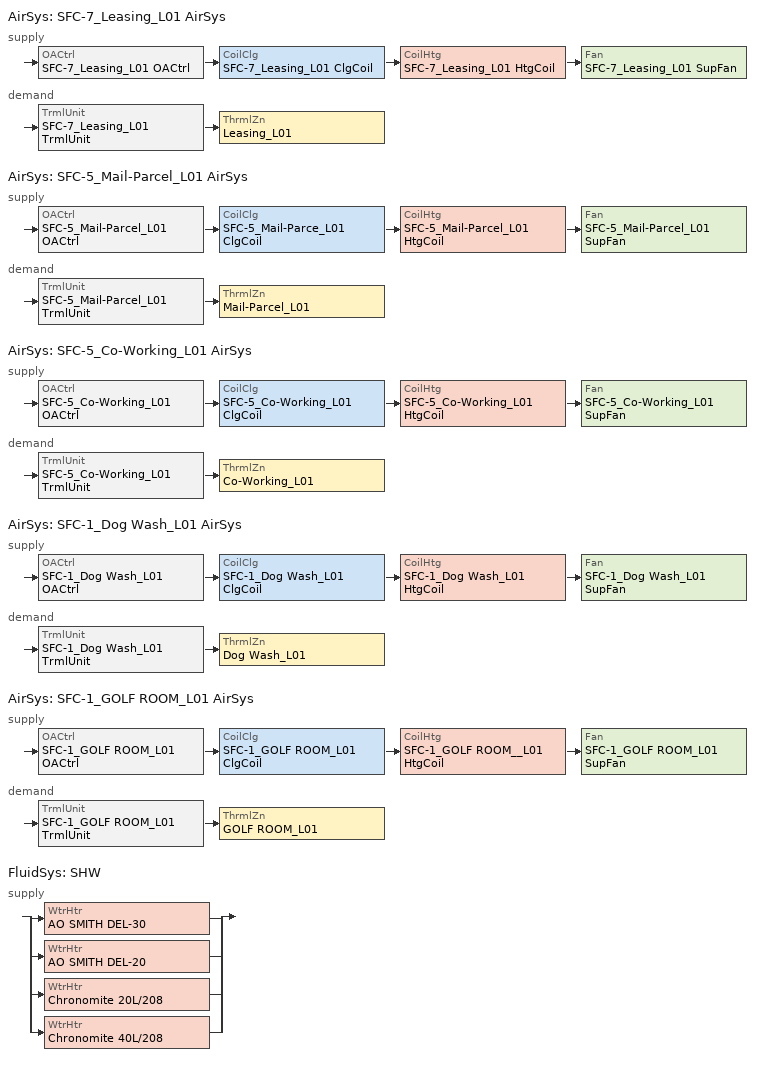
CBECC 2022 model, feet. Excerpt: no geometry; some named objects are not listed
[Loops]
AirSys 'SFC-7_Leasing_L01 AirSys'
 supply: OACtrl 'SFC-7_Leasing_L01 OACtrl' > CoilClg 'SFC-7_Leasing_L01 ClgCoil' > CoilHtg 'SFC-7_Leasing_L01 HtgCoil' > Fan 'SFC-7_Leasing_L01 SupFan'
 demand: TrmlUnit 'SFC-7_Leasing_L01 TrmlUnit' > ThrmlZn 'Leasing_L01'
AirSys 'SFC-5_Mail-Parcel_L01 AirSys'
 supply: OACtrl 'SFC-5_Mail-Parcel_L01 OACtrl' > CoilClg 'SFC-5_Mail-Parce_L01 ClgCoil' > CoilHtg 'SFC-5_Mail-Parcel_L01 HtgCoil' > Fan 'SFC-5_Mail-Parcel_L01 SupFan'
 demand: TrmlUnit 'SFC-5_Mail-Parcel_L01 TrmlUnit' > ThrmlZn 'Mail-Parcel_L01'
AirSys 'SFC-5_Co-Working_L01 AirSys'
 supply: OACtrl 'SFC-5_Co-Working_L01 OACtrl' > CoilClg 'SFC-5_Co-Working_L01 ClgCoil' > CoilHtg 'SFC-5_Co-Working_L01 HtgCoil' > Fan 'SFC-5_Co-Working_L01 SupFan'
 demand: TrmlUnit 'SFC-5_Co-Working_L01 TrmlUnit' > ThrmlZn 'Co-Working_L01'
AirSys 'SFC-1_Dog Wash_L01 AirSys'
 supply: OACtrl 'SFC-1_Dog Wash_L01 OACtrl' > CoilClg 'SFC-1_Dog Wash_L01 ClgCoil' > CoilHtg 'SFC-1_Dog Wash_L01 HtgCoil' > Fan 'SFC-1_Dog Wash_L01 SupFan'
 demand: TrmlUnit 'SFC-1_Dog Wash_L01 TrmlUnit' > ThrmlZn 'Dog Wash_L01'
AirSys 'SFC-1_GOLF ROOM_L01 AirSys'
 supply: OACtrl 'SFC-1_GOLF ROOM_L01 OACtrl' > CoilClg 'SFC-1_GOLF ROOM_L01 ClgCoil' > CoilHtg 'SFC-1_GOLF ROOM__L01 HtgCoil' > Fan 'SFC-1_GOLF ROOM_L01 SupFan'
 demand: TrmlUnit 'SFC-1_GOLF ROOM_L01 TrmlUnit' > ThrmlZn 'GOLF ROOM_L01'
FluidSys 'SHW'
 supply: split
  | WtrHtr 'AO SMITH DEL-30'
  | WtrHtr 'AO SMITH DEL-20'
  | WtrHtr 'Chronomite 20L/208'
  | WtrHtr 'Chronomite 40L/208'
[Proj]
Bressi Ranch Apartments: EffMetric=SEER2/EER2/HSPF2; StAddress=Gateway Road Carlsbad; City=Carlsbad; State=CA; ZipCode=92009; DocAuthCompany=VCA Green; DocAuthAddress=1845 West Orangewood Ave Suite 310; DocAuthCity=Orange; DocAuthState=CA; DocAuthZipCode=92868; WeatherStation=MCCLELLAN-PALOMAR; SolAccessRfArea=33488; ReducedPVReq=1; RunTitle=Title 24 High Rise Multi Family Compliance
[Bldg]
<Name>BRESSI RANCH APARTMENTS</Name>: BldgAz=360
[ResProj]
Bressi Ranch Apartments 2: StdDesignFuel_Ckg=Proposed; StdDesignFuel_Dry=Proposed; StdDesignFuel_HVAC=Electricity; StdDesignFuel_DHW=Proposed; StdDesignCompactDistrib=0; StdDesignDrnWtrHtRecov=0; StdDesignHPWHLocOverride=0; StdDesignWinPerfAdjust=0; StdDesignIAQFanPwr=0.35
[ResZnGrp]
L01: Z=0; FlrToFlrHgt=12.0833; FlrToCeilingHgt=12.0833
[ResZn] CeilingHeight=12.0833; FloorHeight=12.0833; Bottom=0
A1_L01; A2_L01; A2.1_L01; A3_L01; A3.1_L01; A3B_L01; A3B.1_L01; A4_L01; A5_L01; A6_L01; A7_L01; B1_L01; B2_L01; B2.1_L01; B2.3_L01; B2B_L01; B4_L01; C1_L01; C1.1_L01; C1.2_L01; C1.3_L01
[ResExtWall] Construction=Ext Wall Cons
Name | Orientation | Area
ExtWall (Front 1) : A1_L01 | Front | 243.748
ExtWall (Front 2) : A1_L01 | Front | 241.342
ExtWall (Front 3) : A1_L01 | Front | 245.112
ExtWall (Front 4) : A1_L01 | Front | 241.179
ExtWall (Front 5) : A1_L01 | Front | 242.797
ExtWall (Front 6) : A1_L01 | Front | 244.24
ExtWall (Front 7) : A1_L01 | Front | 245.215
ExtWall (Front 8) : A1_L01 | Front | 21.3996
ExtWall (Front 9) : A1_L01 | Front | 63.386
ExtWall (Left 1) : A1_L01 | Left | 69.614
ExtWall (Left 2) : A1_L01 | Left | 108.282
ExtWall (Left 3) : A1_L01 | Left | 94.5021
ExtWall (Left 4) : A1_L01 | Left | 243.233
ExtWall (Left 5) : A1_L01 | Left | 240.307
ExtWall (Back 1) : A1_L01 | Back | 243.514
ExtWall (Back 2) : A1_L01; ExtWall (Back 1) : B2.1_L01 | Back | 60.9003
ExtWall (Right 1) : A1_L01 | Right | 65.0946
ExtWall (Right 2) : A1_L01 | Right | 66.7081
ExtWall (Right 3) : A1_L01 | Right | 69.162
ExtWall (Right 4) : A1_L01 | Right | 239.72
ExtWall (Front 1) : A2_L01 | Front | 55.2709
ExtWall (Front 2) : A2_L01 | Front | 63.0054
ExtWall (Left 1) : A2_L01 | Left | 144.81
ExtWall (Left 2) : A2_L01 | Left | 161.979
ExtWall (Right 1) : A2_L01 | Right | 163.91
ExtWall (Right 2) : A2_L01 | Right | 139.347
ExtWall (Front 1) : A2.1_L01 | Front | 10.7275
ExtWall (Front 2) : A2.1_L01 | Front | 50.1728
ExtWall (Front 3) : A2.1_L01 | Front | 67.6476
ExtWall (Front 4) : A2.1_L01 | Front | 138.023
ExtWall (Front 5) : A2.1_L01 | Front | 161.052
ExtWall (Front 6) : A2.1_L01 | Front | 140.298
ExtWall (Front 7) : A2.1_L01 | Front | 163.347
ExtWall (Left 1) : A2.1_L01 | Left | 48.7099
ExtWall (Left 2) : A2.1_L01 | Left | 137.92
ExtWall (Left 3) : A2.1_L01 | Left | 166.84
ExtWall (Left 4) : A2.1_L01 | Left | 140.837
ExtWall (Left 5) : A2.1_L01 | Left | 161.65
ExtWall (Left 6) : A2.1_L01 | Left | 48.8289
ExtWall (Left 7) : A2.1_L01 | Left | 59.7665
ExtWall (Left 8) : A2.1_L01 | Left | 65.1382
ExtWall (Back 1) : A2.1_L01 | Back | 139.585
ExtWall (Back 2) : A2.1_L01 | Back | 165.02
ExtWall (Back 3) : A2.1_L01 | Back | 14.9059
ExtWall (Back 4) : A2.1_L01 | Back | 50.819
ExtWall (Back 5) : A2.1_L01 | Back | 162.669
ExtWall (Back 6) : A2.1_L01 | Back | 143.612
ExtWall (Right 1) : A2.1_L01 | Right | 63.5287
ExtWall (Right 2) : A2.1_L01 | Right | 391.586
ExtWall (Right 3) : A2.1_L01 | Right | 49.709
ExtWall (Right 4) : A2.1_L01 | Right | 49.1262
ExtWall (Right 5) : A2.1_L01 | Right | 15.2865
ExtWall (Front 1) : A3_L01 | Front | 110.506
ExtWall (Front 2) : A3_L01 | Front | 82.8407
ExtWall (Front 3) : A3_L01 | Front | 89.3245
ExtWall (Front 4) : A3_L01 | Front | 86.2214
ExtWall (Front 5) : A3_L01 | Front | 107.636
ExtWall (Left 1) : A3_L01 | Left | 45.1896
ExtWall (Left 2) : A3_L01 | Left | 112.754
ExtWall (Left 3) : A3_L01 | Left | 82.0418
ExtWall (Left 4) : A3_L01 | Left | 85.2234
ExtWall (Back 1) : A3_L01 | Back | 86.44
ExtWall (Back 2) : A3_L01 | Back | 108.829
ExtWall (Back 3) : A3_L01 | Back | 85.386
ExtWall (Right 1) : A3_L01 | Right | 84.5058
ExtWall (Left 1) : A3.1_L01 | Left | 82.5099
ExtWall (Left 2) : A3.1_L01 | Left | 115.581
ExtWall (Left 3) : A3.1_L01 | Left | 109.892
ExtWall (Left 4) : A3.1_L01 | Left | 83.7377
ExtWall (Back 1) : A3.1_L01 | Back | 85.0608
ExtWall (Back 2) : A3.1_L01 | Back | 83.7377
ExtWall (Back 3) : A3.1_L01 | Back | 85.9915
ExtWall (Back 4) : A3.1_L01 | Back | 112.187
ExtWall (Right 1) : A3.1_L01 | Right | 83.0145
ExtWall (Front 1) : A3B_L01 | Front | 85.0272
ExtWall (Front 2) : A3B_L01 | Front | 85.3019
ExtWall (Front 3) : A3B_L01 | Front | 83.9031
ExtWall (Front 4) : A3B_L01 | Front | 84.1302
ExtWall (Front 5) : A3B_L01 | Front | 107.422
ExtWall (Left 1) : A3B_L01 | Left | 85.1421
ExtWall (Left 2) : A3B_L01 | Left | 113.876
ExtWall (Left 3) : A3B_L01 | Left | 88.0799
ExtWall (Left 4) : A3B_L01 | Left | 83.3621
ExtWall (Left 5) : A3B_L01 | Left | 111.073
ExtWall (Left 6) : A3B_L01 | Left | 86.3839
ExtWall (Back 1) : A3B_L01 | Back | 44.9954
ExtWall (Back 2) : A3B_L01 | Back | 84.8422
ExtWall (Right 1) : A3B_L01 | Right | 85.3636
ExtWall (Right 2) : A3B_L01 | Right | 110.431
ExtWall (Right 3) : A3B_L01 | Right | 90.5832
ExtWall (Right 4) : A3B_L01 | Right | 109.705
ExtWall (Right 5) : A3B_L01 | Right | 87.4267
ExtWall (Right 6) : A3B_L01 | Right | 111.485
ExtWall (Front 1) : A3B.1_L01 | Front | 86.6755
ExtWall (Back 1) : A3B.1_L01 | Back | 85.044
ExtWall (Back 2) : A3B.1_L01 | Back | 106.606
ExtWall (Back 3) : A3B.1_L01 | Back | 86.81
ExtWall (Back 4) : A3B.1_L01 | Back | 109.02
ExtWall (Back 5) : A3B.1_L01 | Back | 84.6067
ExtWall (Back 6) : A3B.1_L01 | Back | 107.969
ExtWall (Back 7) : A3B.1_L01 | Back | 111.925
ExtWall (Back 8) : A3B.1_L01 | Back | 83.1631
ExtWall (Right 1) : A3B.1_L01 | Right | 85.044
ExtWall (Right 2) : A3B.1_L01 | Right | 90.471
ExtWall (Right 3) : A3B.1_L01 | Right | 102.681
ExtWall (Right 4) : A3B.1_L01 | Right | 86.8072
ExtWall (Right 5) : A3B.1_L01 | Right | 86.1429
ExtWall (Right 6) : A3B.1_L01 | Right | 87.1721
ExtWall (Right 7) : A3B.1_L01 | Right | 85.6327
ExtWall (Front 1) : A4_L01 | Front | 17.4709
ExtWall (Left 1) : A4_L01 | Left | 390.869
ExtWall (Back 1) : A4_L01 | Back | 163.561
ExtWall (Front 1) : A5_L01 | Front | 158.078
ExtWall (Front 2) : A5_L01 | Front | 139.755
ExtWall (Front 3) : A5_L01 | Front | 140.611
ExtWall (Front 4) : A5_L01 | Front | 168.025
ExtWall (Left 1) : A5_L01 | Left | 69.162
ExtWall (Left 2) : A5_L01 | Left | 64.603
ExtWall (Left 3) : A5_L01 | Left | 61.5861
ExtWall (Back 1) : A5_L01 | Back | 166.245
ExtWall (Back 2) : A5_L01 | Back | 141.226
ExtWall (Back 3) : A5_L01 | Back | 164.433
ExtWall (Back 4) : A5_L01 | Back | 141.654
ExtWall (Right 1) : A5_L01 | Right | 58.8864
ExtWall (Right 2) : A5_L01 | Right | 108.282
ExtWall (Right 3) : A5_L01 | Right | 112.401
ExtWall (Front 1) : A6_L01 | Front | 109.789
ExtWall (Back 1) : A6_L01 | Back | 61.0668
ExtWall (Right 1) : A6_L01 | Right | 150.586
ExtWall (Right 2) : A6_L01 | Right | 141.523
ExtWall (Front 1) : A7_L01 | Front | 60.9003
ExtWall (Left 1) : A7_L01 | Left | 140.639
ExtWall (Left 2) : A7_L01 | Left | 159.621
ExtWall (Back 1) : A7_L01 | Back | 91.5249
ExtWall (Front 1) : B1_L01 | Front | 18.5611
ExtWall (Front 2) : B1_L01 | Front | 87.2871
ExtWall (Front 3) : B1_L01 | Front | 14.2003
ExtWall (Front 4) : B1_L01 | Front | 149.059
ExtWall (Front 5) : B1_L01 | Front | 105.464
ExtWall (Front 6) : B1_L01 | Front | 88.6323
ExtWall (Left 1) : B1_L01 | Left | 17.8515
ExtWall (Left 2) : B1_L01 | Left | 502.449
ExtWall (Left 3) : B1_L01 | Left | 152.132
ExtWall (Left 4) : B1_L01 | Left | 105.182
ExtWall (Left 5) : B1_L01 | Left | 19.3896
ExtWall (Left 6) : B1_L01 | Left | 82.8407
ExtWall (Back 1) : B1_L01 | Back | 84.7413
ExtWall (Back 2) : B1_L01 | Back | 107.164
ExtWall (Back 3) : B1_L01 | Back | 147.914
ExtWall (Back 4) : B1_L01 | Back | 19.1716
ExtWall (Back 5) : B1_L01 | Back | 82.7342
ExtWall (Right 1) : B1_L01 | Right | 86.44
ExtWall (Right 2) : B1_L01 | Right | 12.3926
ExtWall (Right 3) : B1_L01 | Right | 89.1703
ExtWall (Right 4) : B1_L01 | Right | 85.6916
ExtWall (Right 5) : B1_L01 | Right | 102.926
ExtWall (Right 6) : B1_L01 | Right | 151.624
ExtWall (Right 7) : B1_L01 | Right | 1.55718
ExtWall (Right 8) : B1_L01 | Right | 11.2587
ExtWall (Front 1) : B2_L01 | Front | 299.181
ExtWall (Front 2) : B2_L01 | Front | 140.029
ExtWall (Front 3) : B2_L01 | Front | 69.0946
ExtWall (Front 4) : B2_L01 | Front | 299.411
ExtWall (Front 5) : B2_L01 | Front | 142.562
ExtWall (Left 1) : B2_L01 | Left | 60.7695
ExtWall (Left 2) : B2_L01 | Left | 297.83
ExtWall (Left 3) : B2_L01 | Left | 140.845
ExtWall (Left 4) : B2_L01 | Left | 65.0946
ExtWall (Back 1) : B2_L01 | Back | 63.2908
ExtWall (Right 1) : B2_L01 | Right | 68.9004
ExtWall (Right 2) : B2_L01 | Right | 70.613
ExtWall (Front 1) : B2.1_L01 | Front | 91.5249
ExtWall (Left 1) : B2.1_L01 | Left | 135.145
ExtWall (Left 2) : B2.1_L01 | Left | 161.349
ExtWall (Left 3) : B2.1_L01 | Left | 140.294
ExtWall (Front 1) : B2.3_L01 | Front | 299.915
ExtWall (Front 2) : B2.3_L01 | Front | 140.929
ExtWall (Left 1) : B2.3_L01 | Left | 137.999
ExtWall (Right 1) : B2.3_L01 | Right | 60.3096
ExtWall (Front 1) : B2B_L01 | Front | 38.1846
ExtWall (Front 2) : B2B_L01 | Front | 67.5049
ExtWall (Front 3) : B2B_L01 | Front | 67.1204
ExtWall (Front 4) : B2B_L01 | Front | 66.3077
ExtWall (Left 1) : B2B_L01 | Left | 298.349
ExtWall (Left 2) : B2B_L01 | Left | 143.157
ExtWall (Left 3) : B2B_L01 | Left | 299.598
ExtWall (Left 4) : B2B_L01 | Left | 141.032
ExtWall (Left 5) : B2B_L01 | Left | 299.717
ExtWall (Left 6) : B2B_L01 | Left | 139.973
ExtWall (Back 1) : B2B_L01 | Back | 62.3592
ExtWall (Back 2) : B2B_L01 | Back | 55.2709
ExtWall (Back 3) : B2B_L01 | Back | 63.0054
ExtWall (Back 4) : B2B_L01 | Back | 63.386
ExtWall (Back 5) : B2B_L01 | Back | 61.3166
ExtWall (Right 1) : B2B_L01 | Right | 300.062
ExtWall (Right 2) : B2B_L01 | Right | 141.789
ExtWall (Right 3) : B2B_L01 | Right | 299.717
ExtWall (Right 4) : B2B_L01 | Right | 139.973
ExtWall (Front 1) : B4_L01 | Front | 70.3038
ExtWall (Right 1) : B4_L01 | Right | 282.773
ExtWall (Right 2) : B4_L01 | Right | 139.061
ExtWall (Front 1) : C1_L01 | Front | 44.2064
ExtWall (Back 1) : C1_L01 | Back | 366.044
ExtWall (Back 2) : C1_L01 | Back | 66.7477
ExtWall (Right 1) : C1_L01 | Right | 228.624
ExtWall (Right 2) : C1_L01 | Right | 301.552
ExtWall (Front 1) : C1.1_L01 | Front | 45.5266
ExtWall (Front 2) : C1.1_L01 | Front | 50.4186
ExtWall (Left 1) : C1.1_L01 | Left | 369.727
ExtWall (Left 2) : C1.1_L01 | Left | 66.8984
ExtWall (Left 3) : C1.1_L01 | Left | 65.1342
ExtWall (Left 4) : C1.1_L01 | Left | 368.454
ExtWall (Back 1) : C1.1_L01 | Back | 229.421
ExtWall (Back 2) : C1.1_L01 | Back | 298.539
ExtWall (Back 3) : C1.1_L01 | Back | 297.413
ExtWall (Back 4) : C1.1_L01 | Back | 231.157
ExtWall (Right 1) : C1.1_L01 | Right | 90.2008
ExtWall (Right 2) : C1.1_L01 | Right | 226.769
ExtWall (Front 1) : C1.2_L01 | Front | 70.1254
ExtWall (Front 2) : C1.2_L01 | Front | 131.287
ExtWall (Front 3) : C1.2_L01 | Front | 92.8768
ExtWall (Front 4) : C1.2_L01 | Front | 138.598
ExtWall (Front 5) : C1.2_L01 | Front | 59.6079
ExtWall (Front 6) : C1.2_L01 | Front | 78.2959
ExtWall (Left 1) : C1.2_L01 | Left | 296.101
ExtWall (Left 2) : C1.2_L01 | Left | 174.57
ExtWall (Left 3) : C1.2_L01 | Left | 61.8161
ExtWall (Back 1) : C1.2_L01 | Back | 59.6079
ExtWall (Back 2) : C1.2_L01 | Back | 173.052
ExtWall (Back 3) : C1.2_L01 | Back | 299.269
ExtWall (Right 1) : C1.2_L01 | Right | 61.8161
ExtWall (Right 2) : C1.2_L01 | Right | 143.406
ExtWall (Right 3) : C1.2_L01 | Right | 92.1632
ExtWall (Right 4) : C1.2_L01 | Right | 137.222
ExtWall (Right 5) : C1.2_L01 | Right | 63.8775
ExtWall (Front 1) : C1.3_L01 | Front | 71.5486
ExtWall (Left 1) : C1.3_L01 | Left | 36.468
ExtWall (Back 1) : C1.3_L01 | Back | 228.224
ExtWall (Back 2) : C1.3_L01 | Back | 295.641
ExtWall (Right 1) : C1.3_L01 | Right | 368.887
ExtWall (Right 2) : C1.3_L01 | Right | 64.6308
[ResWin] SpecMethod=Overall Window Area
Window (Front 1) : A1_L01; Window (Front 2) : A1_L01; Window (Front 4) : A1_L01; Window (Front 6) : A1_L01; Window (Front 8) : A1_L01; Window (Front 12) : A1_L01; Window (Left 1) : A1_L01; Window (Left 3) : A1_L01; Window (Back 1) : A1_L01; Window (Left 1) : A2_L01; Window (Left 2) : A2_L01; Window (Right 1) : A2_L01; Window (Right 2) : A2_L01; Window (Front 2) : A2.1_L01; Window (Front 5) : A2.1_L01; Window (Front 6) : A2.1_L01; Window (Left 2) : A2.1_L01; Window (Left 3) : A2.1_L01; Window (Left 4) : A2.1_L01; Window (Left 5) : A2.1_L01; Window (Back 1) : A2.1_L01; Window (Back 2) : A2.1_L01; Window (Back 4) : A2.1_L01; Window (Back 5) : A2.1_L01; Window (Front 1) : A3_L01; Window (Front 5) : A3_L01; Window (Left 1) : A3_L01; Window (Back 2) : A3_L01; Window (Left 2) : A3.1_L01; Window (Left 3) : A3.1_L01; Window (Back 4) : A3.1_L01; Window (Front 5) : A3B_L01; Window (Left 2) : A3B_L01; Window (Left 5) : A3B_L01; Window (Right 2) : A3B_L01; Window (Right 4) : A3B_L01; Window (Right 6) : A3B_L01; Window (Back 2) : A3B.1_L01; Window (Back 4) : A3B.1_L01; Window (Back 6) : A3B.1_L01; Window (Back 7) : A3B.1_L01; Window (Right 3) : A3B.1_L01; Window (Left 5) : A4_L01; Window (Front 1) : A5_L01; Window (Front 2) : A5_L01; Window (Front 3) : A5_L01; Window (Front 4) : A5_L01; Window (Back 1) : A5_L01; Window (Back 2) : A5_L01; Window (Back 3) : A5_L01; Window (Back 4) : A5_L01; Window (Right 1) : A6_L01; Window (Right 2) : A6_L01; Window (Left 1) : A7_L01; Window (Left 2) : A7_L01; Window (Front 2) : B1_L01; Window (Front 3) : B1_L01; Window (Left 1) : B1_L01; Window (Left 2) : B1_L01; Window (Back 2) : B1_L01; Window (Back 3) : B1_L01; Window (Right 4) : B1_L01; Window (Right 5) : B1_L01; Window (Front 1) : B2_L01; Window (Front 2) : B2_L01; Window (Front 3) : B2_L01; Window (Front 4) : B2_L01; Window (Front 5) : B2_L01; Window (Front 6) : B2_L01; Window (Left 2) : B2_L01; Window (Left 3) : B2_L01; Window (Left 4) : B2_L01; Window (Left 1) : B2.1_L01; Window (Left 2) : B2.1_L01; Window (Left 3) : B2.1_L01; Window (Front 1) : B2.3_L01; Window (Front 2) : B2.3_L01; Window (Front 3) : B2.3_L01; Window (Left 1) : B2B_L01; Window (Left 2) : B2B_L01; Window (Left 3) : B2B_L01; Window (Left 4) : B2B_L01; Window (Left 5) : B2B_L01; Window (Left 6) : B2B_L01; Window (Left 7) : B2B_L01; Window (Left 8) : B2B_L01; Window (Left 9) : B2B_L01; Window (Right 1) : B2B_L01; Window (Right 2) : B2B_L01; Window (Right 3) : B2B_L01; Window (Right 4) : B2B_L01; Window (Right 5) : B2B_L01; Window (Right 6) : B2B_L01; Window (Right 1) : B4_L01; Window (Right 2) : B4_L01; Window (Right 3) : B4_L01; Window (Back 3) : C1_L01; Window (Right 2) : C1_L01; Window (Right 3) : C1_L01; Window (Right 4) : C1_L01; Window (Left 3) : C1.1_L01; Window (Left 8) : C1.1_L01; Window (Back 3) : C1.1_L01; Window (Back 4) : C1.1_L01; Window (Back 5) : C1.1_L01; Window (Back 6) : C1.1_L01; Window (Left 1) : C1.2_L01; Window (Back 1) : C1.2_L01; Window (Right 1) : C1.2_L01; Window (Back 3) : C1.3_L01; Window (Back 4) : C1.3_L01; Window (Right 1) : C1.3_L01: WinType=ResidentialWindowType 1
Window (Front 3) : A1_L01; Window (Front 7) : A1_L01; Window (Front 9) : A1_L01; Window (Front 11) : A1_L01; Window (Front 13) : A1_L01; Window (Left 2) : A1_L01; Window (Left 4) : A1_L01; Window (Back 2) : A1_L01: WinType=ResidentialWindowType 2
Window (Front 5) : A1_L01: WinType=ResidentialWindowType 2; ModelFinsOverhang=0; IsClerestory=0
Window (Front 10) : A1_L01; Window (Right 2) : A1_L01: WinType=ResidentialWindowType 3
Window (Right 1) : A1_L01; Window (Back 1) : C1_L01; Window (Back 2) : C1_L01; Window (Back 2) : C1.1_L01; Window (Back 8) : C1.1_L01; Window (Back 1) : C1.3_L01: WinType=ResidentialWindowType 4
Window (Front 1) : A2_L01; Window (Front 2) : A2_L01; Window (Front 1) : A2.1_L01; Window (Left 1) : A2.1_L01; Window (Left 6) : A2.1_L01; Window (Back 3) : A2.1_L01; Window (Right 4) : A2.1_L01; Window (Right 5) : A2.1_L01; Window (Front 2) : A3_L01; Window (Left 2) : A3_L01; Window (Left 3) : A3_L01; Window (Right 1) : A3_L01; Window (Left 1) : A3.1_L01; Window (Back 2) : A3.1_L01; Window (Right 1) : A3.1_L01; Window (Front 1) : A3B_L01; Window (Front 2) : A3B_L01; Window (Front 3) : A3B_L01; Window (Front 4) : A3B_L01; Window (Left 1) : A3B_L01; Window (Left 4) : A3B_L01; Window (Back 1) : A3B.1_L01; Window (Back 5) : A3B.1_L01; Window (Back 8) : A3B.1_L01; Window (Right 2) : A3B.1_L01; Window (Right 4) : A3B.1_L01; Window (Back 2) : A4_L01; Window (Left 1) : A5_L01; Window (Left 2) : A5_L01; Window (Right 1) : A5_L01; Window (Back 1) : A6_L01; Window (Front 1) : A7_L01; Window (Left 3) : B1_L01; Window (Back 1) : B1_L01; Window (Back 4) : B1_L01; Window (Right 3) : B1_L01; Window (Left 1) : B2_L01; Window (Left 5) : B2_L01; Window (Back 1) : B2_L01; Window (Back 1) : B2.1_L01; Window (Right 1) : B2.3_L01; Window (Back 1) : B2B_L01; Window (Back 2) : B2B_L01; Window (Back 3) : B2B_L01; Window (Back 4) : B2B_L01; Window (Back 5) : B2B_L01; Window (Front 1) : B4_L01; Window (Back 4) : C1_L01; Window (Left 4) : C1.1_L01; Window (Left 5) : C1.1_L01; Window (Front 1) : C1.2_L01; Window (Right 4) : C1.2_L01; Window (Right 4) : C1.3_L01: WinType=ResidentialWindowType 5
Window (Front 3) : A2.1_L01; Window (Front 4) : A2.1_L01; Window (Right 1) : A2.1_L01; Window (Right 2) : A2.1_L01; Window (Right 3) : A2.1_L01; Window (Left 1) : A4_L01; Window (Left 2) : A4_L01; Window (Left 3) : A4_L01; Window (Left 4) : A4_L01; Window (Front 2) : C1.2_L01; Window (Back 2) : C1.2_L01; Window (Back 3) : C1.2_L01; Window (Back 4) : C1.2_L01; Window (Back 5) : C1.2_L01: WinType=ResidentialWindowType 6
Window (Front 3) : A3_L01; Window (Front 4) : A3_L01; Window (Back 1) : A3_L01; Window (Back 3) : A3_L01; Window (Left 4) : A3.1_L01; Window (Back 1) : A3.1_L01; Window (Back 3) : A3.1_L01; Window (Left 3) : A3B_L01; Window (Left 6) : A3B_L01; Window (Back 1) : A3B_L01; Window (Right 1) : A3B_L01; Window (Right 3) : A3B_L01; Window (Right 5) : A3B_L01; Window (Front 1) : A3B.1_L01; Window (Back 3) : A3B.1_L01; Window (Right 1) : A3B.1_L01; Window (Right 5) : A3B.1_L01; Window (Right 6) : A3B.1_L01; Window (Back 1) : A4_L01; Window (Front 1) : B1_L01; Window (Front 4) : B1_L01; Window (Right 1) : B1_L01; Window (Right 2) : B1_L01; Window (Right 1) : C1_L01; Window (Back 1) : C1.1_L01; Window (Back 7) : C1.1_L01; Window (Back 2) : C1.3_L01: WinType=ResidentialWindowType 7
Window (Left 1) : C1.1_L01; Window (Left 2) : C1.1_L01; Window (Left 6) : C1.1_L01; Window (Left 7) : C1.1_L01; Window (Right 2) : C1.2_L01; Window (Right 3) : C1.2_L01; Window (Right 2) : C1.3_L01; Window (Right 3) : C1.3_L01: WinType=ResidentialWindowType 8
Window (Front 3) : C1.2_L01; Window (Front 4) : C1.2_L01; Window (Left 2) : C1.2_L01: WinType=ResidentialWindowType 9
[ResSlabFlr] Perimeter=0
Name | Area
SlabFlr : A1_L01 | 7191
SlabFlr : A2_L01 | 1510.92
SlabFlr : A2.1_L01 | 4589.31
SlabFlr : A3_L01 | 3082.78
SlabFlr : A3.1_L01 | 2322.68
SlabFlr : A3B_L01 | 4669.27
SlabFlr : A3B.1_L01 | 3870.99
SlabFlr : A4_L01 | 806.041
SlabFlr : A5_L01 | 3026.29
SlabFlr : A6_L01 | 735.068
SlabFlr : A7_L01 | 801.445
SlabFlr : B1_L01 | 4465.97
SlabFlr : B2_L01 | 3349.32
SlabFlr : B2.1_L01 | 1034.94
SlabFlr : B2.3_L01 | 1143.58
SlabFlr : B2B_L01 | 5584.09
SlabFlr : B4_L01 | 1039.86
SlabFlr : C1_L01 | 1418.89
SlabFlr : C1.1_L01 | 2966.87
SlabFlr : C1.2_L01 | 2627.12
SlabFlr : C1.3_L01 | 1454.41
[ResIntWall] Construction=Interior Wall Cons; IsPartySurface=1
Name | Area | Outside
IntWall : A1_L01 | 323.011 | A3_L01
IntWall : A1_L01 2 | 327.53 | B2_L01
IntWall : A1_L01 3 | 243.748 | Corridor_L01
IntWall : A1_L01 4 | 322.131 | A3.1_L01
IntWall : A1_L01 5 | 28.5473 | Corridor_L01
IntWall : A1_L01 6; IntWall : A5_L01 6 | 280.557 | Corridor_L01
IntWall : A1_L01 7 | 214.967 | Corridor_L01
IntWall : A1_L01 8; IntWall : A5_L01 3 | 391.586 | Corridor_L01
IntWall : A1_L01 9 | 241.342 | Corridor_L01
IntWall : A1_L01 10 | 245.112 | Corridor_L01
IntWall : A1_L01 11 | 241.179 | Corridor_L01
IntWall : A1_L01 12 | 391.586 | Electrical Room 1_L01
IntWall : A1_L01 13 | 327.649 | A5_L01
IntWall : A1_L01 14 | 233.492 | Corridor_L01
IntWall : A1_L01 15 | 9.30433 | Corridor_L01
IntWall : A1_L01 16 | 244.24 | Corridor_L01
IntWall : A1_L01 17 | 302.309 | C1.2_L01
IntWall : A1_L01 18 | 245.215 | Corridor_L01
IntWall : A1_L01 19 | 332.934 | A7_L01
IntWall : A1_L01 20 | 372.435 | C1.2_L01
IntWall : A1_L01 21 | 243.233 | Corridor_L01
IntWall : A1_L01 22 | 325.199 | B2B_L01
IntWall : A1_L01 23 | 328.177 | C1_L01
IntWall : A1_L01 24 | 239.72 | Corridor_L01
IntWall : A1_L01 25; IntWall : C1_L01 3 | 60.4087 | Corridor_L01
IntWall : A1_L01 26 | 44.8249 | C1.1_L01
IntWall : A1_L01 27 | 395.765 | C1.1_L01
IntWall : A1_L01 28 | 195.482 | Corridor_L01
IntWall : A1_L01 29 | 395.765 | Stair 5_L01
IntWall : A2_L01 | 389.43 | B2B_L01
IntWall : A2_L01 2 | 334.159 | B2B_L01
IntWall : A2_L01 3 | 234.305 | Corridor_L01
IntWall : A2_L01 4 | 72.4841 | Corridor_L01
IntWall : A2_L01 5 | 325.826 | B2B_L01
IntWall : A2_L01 6 | 388.831 | C1.3_L01
IntWall : A2_L01 7 | 303.257 | Corridor_L01
IntWall : A2.1_L01 | 324.177 | A3B.1_L01
IntWall : A2.1_L01 2 | 304.605 | Corridor_L01
IntWall : A2.1_L01 3 | 338.995 | Co-Working_L01
IntWall : A2.1_L01 4 | 332.934 | B2.1_L01
IntWall : A2.1_L01 5 | 304.759 | Corridor_L01
IntWall : A2.1_L01 6 | 378.928 | Stair 3_L01
IntWall : A2.1_L01 7 | 323.784 | A3B_L01
IntWall : A2.1_L01 8 | 17.6295 | Corridor_L01
IntWall : A2.1_L01 9 | 302.488 | Corridor_L01
IntWall : A2.1_L01 10 | 322.983 | Stair 6_L01
IntWall : A2.1_L01 11 | 299.074 | Corridor_L01
IntWall : A2.1_L01 12 | 332.7 | A5_L01
IntWall : A2.1_L01 13 | 303.645 | Corridor_L01
IntWall : A2.1_L01 14 | 323.09 | A3B.1_L01
IntWall : A2.1_L01 15 | 306.282 | Corridor_L01
IntWall : A2.1_L01 16 | 323.816 | GOLF ROOM_L01
IntWall : A3_L01 | 312.371 | A3.1_L01
IntWall : A3_L01 2 | 320.914 | B2_L01
IntWall : A3_L01 3 | 348.549 | Corridor_L01
IntWall : A3_L01 4 | 147.92 | Storage 04_L01
IntWall : A3_L01 5 | 313.36 | A3.1_L01
IntWall : A3_L01 6 | 349.759 | Corridor_L01
IntWall : A3_L01 7; IntWall : A5_L01 11 | 276.553 | Corridor_L01
IntWall : A3_L01 8 | 143.581 | Storage 08_L01
IntWall : A3_L01 9 | 313.276 | A3.1_L01
IntWall : A3_L01 10 | 320.688 | B2_L01
IntWall : A3_L01 11 | 351.13 | Corridor_L01
IntWall : A3_L01 12 | 143.592 | Storage 02_L01
IntWall : A3_L01 13 | 346.762 | Corridor_L01
IntWall : A3_L01 14 | 145.537 | Storage 01_L01
IntWall : A3_L01 15 | 312.267 | Storage 06_L01
IntWall : A3.1_L01 | 352.926 | Corridor_L01
IntWall : A3.1_L01 2; IntWall : A3.1_L01 5 | 322.5 | Loggia_L01
IntWall : A3.1_L01 3 | 145.274 | Storage 08_L01
IntWall : A3.1_L01 4 | 347.574 | Corridor_L01
IntWall : A3.1_L01 6 | 143.715 | Storage 04_L01
IntWall : A3.1_L01 7 | 350.496 | Corridor_L01
IntWall : A3.1_L01 8 | 145.263 | Storage 02_L01
IntWall : A3B_L01 | 313.366 | B1_L01
IntWall : A3B_L01 2 | 296.204 | Corridor_L01
IntWall : A3B_L01 3 | 276.66 | Corridor_L01
IntWall : A3B_L01 4 | 55.9845 | Corridor_L01
IntWall : A3B_L01 5 | 141.86 | Storage 10_L01
IntWall : A3B_L01 6; IntWall : A3B_L01 10 | 315.575 | A3B.1_L01
IntWall : A3B_L01 7 | 321.465 | B2B_L01
IntWall : A3B_L01 8; IntWall : A3B_L01 12 | 355.166 | Corridor_L01
IntWall : A3B_L01 9 | 144.326 | Elec. Room 01_L01
IntWall : A3B_L01 11 | 325.41 | B2B_L01
IntWall : A3B_L01 13 | 144.326 | Janitor_L01
IntWall : A3B_L01 14 | 318.289 | A3B.1_L01
IntWall : A3B_L01 15 | 321.326 | B2B_L01
IntWall : A3B_L01 16 | 120.128 | Corridor_L01
IntWall : A3B_L01 17 | 238.812 | Corridor_L01
IntWall : A3B_L01 18 | 139.659 | Elec. Room 02_L01
IntWall : A3B_L01 19 | 350.349 | Corridor_L01
IntWall : A3B_L01 20 | 147.838 | Corridor_L01
IntWall : A3B_L01 21 | 315.575 | Corridor_L01
IntWall : A3B_L01 22 | 314.286 | B1_L01
IntWall : A3B_L01 23 | 322.012 | B2_L01
IntWall : A3B_L01 24 | 348.859 | Corridor_L01
IntWall : A3B_L01 25 | 143.359 | Storage 05_L01
IntWall : A3B.1_L01 | 324.236 | A5_L01
IntWall : A3B.1_L01 2 | 316.836 | B1_L01
IntWall : A3B.1_L01 3 | 350.409 | Corridor_L01
IntWall : A3B.1_L01 4 | 142.134 | Storage 09_L01
IntWall : A3B.1_L01 5 | 325.382 | A6_L01
IntWall : A3B.1_L01 6 | 315.457 | B1_L01
IntWall : A3B.1_L01 7 | 351.372 | Corridor_L01
IntWall : A3B.1_L01 8 | 140.904 | Storage 03_L01
IntWall : A3B.1_L01 9 | 353.897 | Corridor_L01
IntWall : A3B.1_L01 10 | 142.88 | Janitor_L01
IntWall : A3B.1_L01 11 | 350.821 | Corridor_L01
IntWall : A3B.1_L01 12 | 142.88 | Elec. Room 01_L01
IntWall : A3B.1_L01 13 | 235.851 | Corridor_L01
IntWall : A3B.1_L01 14 | 356.637 | Corridor_L01
IntWall : A3B.1_L01 15 | 141.01 | Elec. Room 02_L01
IntWall : A4_L01 | 182.808 | Corridor_L01
IntWall : A4_L01 2 | 88.3415 | Electrical Room 2_L01
IntWall : A4_L01 3 | 178.15 | Electrical Room 2_L01
IntWall : A4_L01 4 | 338.619 | Stair 4_L01
IntWall : A4_L01 5 | 104.187 | Storage 12_L01
IntWall : A4_L01 6 | 29.911 | Storage 12_L01
IntWall : A5_L01 | 396.811 | Corridor_L01
IntWall : A5_L01 2 | 297.834 | Corridor_L01
IntWall : A5_L01 4 | 52.8725 | Corridor_L01
IntWall : A5_L01 5 | 255.764 | Corridor_L01
IntWall : A5_L01 7 | 24.7098 | Corridor_L01
IntWall : A5_L01 8 | 282.761 | Corridor_L01
IntWall : A5_L01 9 | 327.368 | B1_L01
IntWall : A5_L01 10 | 306.087 | Corridor_L01
IntWall : A6_L01 | 306.71 | Corridor_L01
IntWall : A6_L01 2 | 211.102 | Corridor_L01
IntWall : A6_L01 3 | 14.6007 | Corridor_L01
IntWall : A6_L01 4 | 65.5584 | Corridor_L01
IntWall : A7_L01 | 174.586 | Corridor_L01
IntWall : A7_L01 2 | 177.448 | Corridor_L01
IntWall : A7_L01 3 | 141.555 | Corridor_L01
IntWall : A7_L01 4 | 51.7744 | Corridor_L01
IntWall : A7_L01 5 | 160.754 | Corridor_L01
IntWall : B1_L01 | 496.178 | Corridor_L01
IntWall : B1_L01 2 | 143.581 | Storage 10_L01
IntWall : B1_L01 3 | 502.449 | Corridor_L01
IntWall : B1_L01 4 | 341.576 | Loggia_L01
IntWall : B1_L01 5 | 143.317 | Storage 09_L01
IntWall : B1_L01 6 | 326.492 | B2_L01
IntWall : B1_L01 7 | 496.844 | Corridor_L01
IntWall : B1_L01 8 | 145.263 | Storage 05_L01
IntWall : B1_L01 9 | 329.045 | B2_L01
IntWall : B1_L01 10 | 497.137 | Corridor_L01
IntWall : B1_L01 11 | 143.998 | Storage 03_L01
IntWall : B2_L01 | 439.21 | Corridor_L01
IntWall : B2_L01 2 | 438.675 | Corridor_L01
IntWall : B2_L01 3 | 441.973 | Corridor_L01
IntWall : B2.1_L01 | 302.309 | Corridor_L01
IntWall : B2.1_L01 2 | 436.788 | Corridor_L01
IntWall : B2.3_L01 | 67.4455 | Corridor_L01
IntWall : B2.3_L01 2 | 213.968 | Corridor_L01
IntWall : B2.3_L01 3 | 241.595 | Electrical Room 1_L01
IntWall : B2.3_L01 4 | 89.6815 | Electrical Room 3_L01
IntWall : B2.3_L01 5 | 10.3192 | ELEV 4_L01
IntWall : B2.3_L01 6 | 42.1252 | EMR_L01
IntWall : B2.3_L01 7 | 130.609 | EMR_L01
IntWall : B2.3_L01 8 | 42.1252 | Stair 2_L01
IntWall : B2.3_L01 9 | 232.469 | Stair 2_L01
IntWall : B2.3_L01 10 | 39.6197 | Stair 2_L01
IntWall : B2B_L01 | 441.505 | Corridor_L01
IntWall : B2B_L01 2 | 327.071 | Stair 4_L01
IntWall : B2B_L01 3 | 440.629 | Corridor_L01
IntWall : B2B_L01 4 | 351.245 | Leasing_L01
IntWall : B2B_L01 5 | 441.85 | Corridor_L01
IntWall : B2B_L01 6; IntWall : B2B_L01 7 | 439.69 | Corridor_L01
IntWall : B2B_L01 8 | 330.401 | Stair 5_L01
IntWall : B4_L01 | 280.323 | C1.2_L01
IntWall : B4_L01 2 | 331.11 | Corridor_L01
IntWall : B4_L01 3 | 41.1143 | Corridor_L01
IntWall : B4_L01 4 | 323.721 | Move-In 2_L01
IntWall : B4_L01 5 | 23.6553 | Storage 11_L01
IntWall : B4_L01 6 | 40.3769 | Storage 11_L01
IntWall : B4_L01 7 | 48.932 | Storage 11_L01
IntWall : B4_L01 8 | 50.3472 | Storage 11_L01
IntWall : C1_L01 | 391.249 | C1.1_L01
IntWall : C1_L01 2 | 116.33 | Corridor_L01
IntWall : C1_L01 4 | 22.5968 | Corridor_L01
IntWall : C1.1_L01 | 86.6686 | Corridor_L01
IntWall : C1.1_L01 2 | 206.82 | C1.2_L01
IntWall : C1.1_L01 3 | 104.35 | Corridor_L01
IntWall : C1.1_L01 4 | 373.802 | Stair 6_L01
IntWall : C1.2_L01 | 55.0014 | Corridor_L01
IntWall : C1.2_L01 2 | 60.4523 | Corridor_L01
IntWall : C1.2_L01 3 | 113.361 | Corridor_L01
IntWall : C1.2_L01 4 | 65.9985 | Corridor_L01
IntWall : C1.2_L01 5 | 113.701 | Corridor_L01
IntWall : C1.2_L01 6 | 163.85 | Corridor_L01
IntWall : C1.3_L01 | 63.4851 | Corridor_L01
IntWall : C1.3_L01 2 | 123.664 | Corridor_L01
IntWall : C1.3_L01 3 | 273.385 | Electrical Room 2_L01
[DwellUnit]
Name | DwellUnitTypeRef | Count
DwellingUnit 1 | Unit A1 | 11
DwellingUnit 2 | Unit A2 | 2
DwellingUnit 3 | Unit A2.1 | 6
DwellingUnit 4 | Unit A3 | 4
DwellingUnit 5 | Unit A3.1 | 3
DwellingUnit 6 | Unit A3B | 6
DwellingUnit 7 | Unit A3B.1 | 5
DwellingUnit 8 | Unit A4
DwellingUnit 9 | Unit A5 | 4
DwellingUnit 10 | Unit A6
DwellingUnit 11 | Unit A7
DwellingUnit 12 | Unit B1 | 4
DwellingUnit 13 | Unit B2 | 3
DwellingUnit 14 | Unit B2.1
DwellingUnit 15 | Unit B2.3
DwellingUnit 16 | Unit B2B | 5
DwellingUnit 17 | Unit B4
DwellingUnit 18 | Unit C1
DwellingUnit 19 | Unit C1.1 | 2
DwellingUnit 20 | Unit C1.2 | 2
DwellingUnit 21 | Unit C1.3
[ResCathedralCeiling]
Roof (Front 1) : A7_L01: Area=801.445; RoofRise=0; Orientation=Front; Construction=Roof Cons; RoofSolReflect=0.65
[AirSys] Type=SZHP; OptStart=0
Name | SubType | CtrlZnRef | DuctLctn
SFC-7_Leasing_L01 AirSys | Split1Phase | Leasing_L01 | Conditioned
SFC-5_Mail-Parcel_L01 AirSys | Split1Phase | Mail-Parcel_L01 | Conditioned
SFC-5_Co-Working_L01 AirSys | Split1Phase | Co-Working_L01 | Conditioned
SFC-1_Dog Wash_L01 AirSys |  | Dog Wash_L01
SFC-1_GOLF ROOM_L01 AirSys |  | GOLF ROOM_L01
[AirSeg]
Name | Sys | Type
SFC-7_Leasing_L01 SupAirSeg | SFC-7_Leasing_L01 AirSys | Supply
SFC-7_Leasing_L01 RetAirSeg | SFC-7_Leasing_L01 AirSys | Return
SFC-5_Mail-Parcel_L01 SupAirSeg | SFC-5_Mail-Parcel_L01 AirSys | Supply
SFC-5_Mail-Parcel_L01 RetAirSeg | SFC-5_Mail-Parcel_L01 AirSys | Return
SFC-5_Co-Working_L01 SupAirSeg | SFC-5_Co-Working_L01 AirSys | Supply
SFC-5_Co-Working_L01 RetAirSeg | SFC-5_Co-Working_L01 AirSys | Return
SFC-1_Dog Wash_L01 SupAirSeg | SFC-1_Dog Wash_L01 AirSys | Supply
SFC-1_Dog Wash_L01 RetAirSeg | SFC-1_Dog Wash_L01 AirSys | Return
SFC-1_GOLF ROOM_L01 SupAirSeg | SFC-1_GOLF ROOM_L01 AirSys | Supply
SFC-1_GOLF ROOM_L01 RetAirSeg | SFC-1_GOLF ROOM_L01 AirSys | Return
[CoilClg] Type=DirectExpansion; DXSEER2=14.3
Name | Sys | CapTotNetRtd
SFC-7_Leasing_L01 ClgCoil | SFC-7_Leasing_L01 AirSys | 57900
SFC-5_Mail-Parce_L01 ClgCoil | SFC-5_Mail-Parcel_L01 AirSys | 40600
SFC-5_Co-Working_L01 ClgCoil | SFC-5_Co-Working_L01 AirSys | 40600
SFC-1_Dog Wash_L01 ClgCoil | SFC-1_Dog Wash_L01 AirSys | 17200
SFC-1_GOLF ROOM_L01 ClgCoil | SFC-1_GOLF ROOM_L01 AirSys | 17200
[CoilHtg] Type=HeatPump; HtPumpHSPF2=7.5
Name | Sys | CapTotNetRtd
SFC-7_Leasing_L01 HtgCoil | SFC-7_Leasing_L01 AirSys | 57700
SFC-5_Mail-Parcel_L01 HtgCoil | SFC-5_Mail-Parcel_L01 AirSys | 42600
SFC-5_Co-Working_L01 HtgCoil | SFC-5_Co-Working_L01 AirSys | 42600
SFC-1_Dog Wash_L01 HtgCoil | SFC-1_Dog Wash_L01 AirSys | 17400
SFC-1_GOLF ROOM__L01 HtgCoil | SFC-1_GOLF ROOM_L01 AirSys | 17400
[Fan] ModelingMthd=BrakeHorsePower; MtrEff=0.9
Name | Sys | FlowCap | MtrBHP | MtrHP
SFC-7_Leasing_L01 SupFan | SFC-7_Leasing_L01 AirSys | 2000 | 0.75 | 0.75
SFC-5_Mail-Parcel_L01 SupFan | SFC-5_Mail-Parcel_L01 AirSys | 1400 | 0.5 | 0.5
SFC-5_Co-Working_L01 SupFan | SFC-5_Co-Working_L01 AirSys | 1400 | 0.5 | 0.5
SFC-1_Dog Wash_L01 SupFan | SFC-1_Dog Wash_L01 AirSys | 600 | 0.33 | 0.33
SFC-1_GOLF ROOM_L01 SupFan | SFC-1_GOLF ROOM_L01 AirSys | 600 | 0.33 | 0.33
[TrmlUnit] Type=Uncontrolled
Name | Sys | ZnServedRef
SFC-7_Leasing_L01 TrmlUnit | SFC-7_Leasing_L01 AirSys | Leasing_L01
SFC-5_Mail-Parcel_L01 TrmlUnit | SFC-5_Mail-Parcel_L01 AirSys | Mail-Parcel_L01
SFC-5_Co-Working_L01 TrmlUnit | SFC-5_Co-Working_L01 AirSys | Co-Working_L01
SFC-1_Dog Wash_L01 TrmlUnit | SFC-1_Dog Wash_L01 AirSys | Dog Wash_L01
SFC-1_GOLF ROOM_L01 TrmlUnit | SFC-1_GOLF ROOM_L01 AirSys | GOLF ROOM_L01
[OACtrl] EconoCtrlMthd=NoEconomizer
Name | Sys | AirSegSupRef | AirSegRetRef
SFC-7_Leasing_L01 OACtrl | SFC-7_Leasing_L01 AirSys | SFC-7_Leasing_L01 SupAirSeg | SFC-7_Leasing_L01 RetAirSeg
SFC-5_Mail-Parcel_L01 OACtrl | SFC-5_Mail-Parcel_L01 AirSys | SFC-5_Mail-Parcel_L01 SupAirSeg | SFC-5_Mail-Parcel_L01 RetAirSeg
SFC-5_Co-Working_L01 OACtrl | SFC-5_Co-Working_L01 AirSys | SFC-5_Co-Working_L01 SupAirSeg | SFC-5_Co-Working_L01 RetAirSeg
SFC-1_Dog Wash_L01 OACtrl | SFC-1_Dog Wash_L01 AirSys | SFC-1_Dog Wash_L01 SupAirSeg | SFC-1_Dog Wash_L01 RetAirSeg
SFC-1_GOLF ROOM_L01 OACtrl | SFC-1_GOLF ROOM_L01 AirSys | SFC-1_GOLF ROOM_L01 SupAirSeg | SFC-1_GOLF ROOM_L01 RetAirSeg
[FluidSys]
SHW: Type=ServiceHotWater
[FluidSeg] Sys=SHW
Name | Type | Src
SHWSupply | PrimarySupply
SHWMakeup | MakeupFluid | MunicipalWater
[WtrHtr] Sys=SHW; FluidSegOutRef=SHWSupply; FluidSegMakeupRef=SHWMakeup; FuelSrc=Electricity
Name | StorCap | UEF | RE | FirstHrRating | InpPwr | IsUEFRtd | FlowRt
AO SMITH DEL-30 | 30 | 0.92 | 0.92 | 51 | 6
AO SMITH DEL-20 | 20 | 0.92 | 0.92 | 17 | 6 | 1
Chronomite 20L/208 | 1 | 0.99 | 0.99 |  | 4.16 |  | 0.2
Chronomite 40L/208 | 1 | 0.99 | 0.99 |  | 8.32 |  | 0.2
[PVArray]
PhotovoltaicArray 1: DCSysSize=468.8; ModuleType=Premium; PwrElec=Microinverters
[Batt]
Battery: MaxCap=100; Ctrl=Time of Use
[ResConsAssm]
Ext Wall Cons: CanAssignTo=Exterior Walls; CavityLayer=R 21; FrameLayer=2x6 @ 16 in. O.C.; SheathInsulLayer=Gypsum Board; SheathInsulLayerRVal=4; WallExtFinishLayer=Synthetic Stucco
Interior Floor Cons: CanAssignTo=Interior Floors; CavityLayer=R 19
Interior Wall Cons: CanAssignTo=Interior Walls; CavityLayer=R 19; FrameLayer=2x4 @ 16 in. O.C.
Ceiling Below Attic Cons: CanAssignTo=Ceilings (below attic); CavityLayer=R 38; WallExtFinishLayer=3 Coat Stucco
Attic Roof Cons: CanAssignTo=Attic Roofs; FrameLayer=2x4 @ 24 in. O.C.
Roof Cons: CanAssignTo=Cathedral Ceilings; CavityLayer=R 38; FrameLayer=2x4 @ 24 in. O.C.; RadiantBarrier=1
Undergrd Wall Cons: CanAssignTo=Underground Walls
Ext Wall Cons (Concrete): CanAssignTo=Exterior Walls; Type=Concrete / ICF / Brick; MassLayer=Concrete; MassThickness=8 in.
Interior Floor Cons(Concrete): CanAssignTo=Interior Floors; Type=Concrete / ICF / Brick; MassLayer=Concrete; MassThickness=8 in.
Interior Wall Cons (LGS): CanAssignTo=Interior Walls; CavityLayer=R 19; Type=Steel Framed Wall
Interior Concrete Wall: CanAssignTo=Interior Walls; Type=Concrete / ICF / Brick; MassLayer=Concrete; MassThickness=8 in.
Attic Roof: CanAssignTo=Attic Roofs; CavityLayer=R 38; Type=Wood Framed Ceiling; RaisedHeelTruss=0
[ResMat]
Name | Density | SpecHeat | Conductivity | ConductivityCT | RValPerInch | Thickness | ConductivityQII
SoftWood | 35 | 0.39 | 0.08167 | 0.0012 | 1.0204
Steel | 489 | 0.12 | 26.2 |  | 0.00318
SIPSskin | 41 | 0.45 | 0.06127 | 0.0012 | 1.36 | 0.4375
Ceiling Insul | 1.5 | 0.2 |  | 0.00418
Other Insul | 1.5 | 0.2 |  | 0.0032537
VertWallCavity | 0.075 | 0.24 | 0.314 | 0.00397 | 1.1333 | 3.5
Gypsum Board | 40 | 0.27 | 0.09167 | 0.0001217 | 0.9091 | 0.5
Insul-R4-D1.5-SH0.35-C0.02083 | 1.5 | 0.35 | 0.0208325 | 0.00175 |  | 1 | 0.0208325
Synthetic Stucco | 58 | 0.2 | 0.2 |  | 0.5333 | 0.375
Carpet | 12.3 | 0.34 | 0.02 |  | 4.1667 | 0.5
Wood layer | 41 | 0.45 | 0.06127 | 0.0012 | 1.36 | 0.5
Light Roof | 120 | 0.2 | 1 |  | 0.0833 | 0.2
Ins-R21-D1.5-SH0.2-C0.02183 | 1.5 | 0.2 | 0.0218254 | 0.0032537 |  |  | 0.0311791
Ins-R13-D1.5-SH0.2-C0.02244 | 1.5 | 0.2 | 0.0224376 | 0.0032537 |  |  | 0.0320537
FrameGap | 0 | 0 | 200 |  | 0.000417
Ins-R21-D1.5-SH0.2-C0.01389 | 1.5 | 0.2 | 0.0138889 | 0.00418 |  |  | 0.0198413
Ins-R21-D1.5-SH0.2-C0.02183 17 | 1.5 | 0.2 | 0.0218254 | 0.0032537 |  |  | 0.0218254
Ins-R13-D1.5-SH0.2-C0.02244 18 | 1.5 | 0.2 | 0.0224376 | 0.0032537 |  |  | 0.0224376
Ins-R21-D1.5-SH0.2-C0.01389 19 | 1.5 | 0.2 | 0.0138889 | 0.00418 |  |  | 0.0138889
CathClg RadBarrier | 0 | 0 | 0.037 |  | 2.25 | 1.2
CathClg NoRadBarrier | 0 | 0 | 99999 |  | 1e-05 | 1.2
6 in MW CMU Solid Grout | 26.7 | 0.2 | 0.872 | 0 | 0.204 | 5.625
Concrete | 144 | 0.2 | 1 |  | 0.0833
Ins-R19-D1.5-SH0.2-C0.02412 | 1.5 | 0.2 | 0.0241228 | 0.0032537 |  |  | 0.0344612
Ins-R19-D1.5-SH0.2-C0.04934 | 1.5 | 0.2 | 0.0493421 | 0.0032537 |  |  | 0.0704887
Ins-R9.1-D1.5-SH0.2-C0.03205 | 1.5 | 0.2 | 0.0320513 | 0.00418 |  |  | 0.0387027
Ins-R38-D1.5-SH0.2-C0.00768 | 1.5 | 0.2 | 0.00767544 | 0.00418 |  |  | 0.0109649
Ins-R19-D1.5-SH0.2-C0.02412 29 | 1.5 | 0.2 | 0.0241228 | 0.0032537 |  |  | 0.0241228
Ins-R19-D1.5-SH0.2-C0.04934 30 | 1.5 | 0.2 | 0.0493421 | 0.0032537 |  |  | 0.0493421
Ins-R38-D1.5-SH0.2-C0.00768 31 | 1.5 | 0.2 | 0.00767544 | 0.00418 |  |  | 0.00767544
Ins-R19-D1.5-SH0.2-C0.01535 | 1.5 | 0.2 | 0.0153509 | 0.0032537 |  |  | 0.0153509
Brick | 130 | 0.2 | 0.58 |  | 0.14
Ins-R19-D1.5-SH0.2-C0.01535 34 | 1.5 | 0.2 | 0.0153509 | 0.0032537 |  |  | 0.0219298
[ResHVACSys] Type=Heat Pump Heating and Cooling System; Status=New; HtPumpSystem=TOSHIBA RAV-SP122AT2P; DistribSystem=ResidentialDistributionSystem 1; Fan=MS-1 (Fan)
MS-1_Elec. Room 01_L01; MS-1_Elec. Room 02_L01; MS-1_EMR_L01; MS_IDF 01_L02; MS-1_IDF 01_L04; MS-1_IDF 02_L02; MS-1_IDF 02_L04; MS-1_Elec. Room 01_L02; MS-1_Elec. Room 02_L02; MS-1_Elec. Room 03_L02; MS-1_Elec. Room 04_L02; MS-1_IDF 03_L02; MS-1_IDF 03_L04; MS-1_IDF 04_L02; MS-1_IDF 04_L04; MS-1_IDF 04_L05; MS-1_IDF 01_L03; MS-1_IDF 01_L05
[ResHtgSys]
ResidentialHeatingSystem 1: Type=Boiler - Gas or oil boiler
[ResHtPumpSys] ACCharge=Verified; UseEERinAnalysis=1
Name | Type | HSPF2 | AutoSize | Cap47 | Cap17 | SEER2
HP-1 | SplitHeatPump - Central split heat pump | 7.5 | 0 | 17670 | 17220 | 14.3
HP-2 | SplitHeatPump - Central split heat pump | 7.5 | 0 | 23190 | 22940 | 14.3
HP-3 | SplitHeatPump - Central split heat pump | 7.5 | 0 | 29050 | 28720 | 14.3
TOSHIBA RAV-SP122AT2P | DuctlessMiniSplitHeatPump - Ductless mini-split heat pump | 11.1 |  | 14000 | 12000 | 25
[ResDistSys]
ResidentialDistributionSystem 1: Type=Ducts located entirely in conditioned space
[ResFanSys] Type=Single Speed Fan; WperCFMCool=0.45
ResidentialFanSystem 1; MS-1 (Fan)
[ResIAQFan]
Name | IAQCFM | WperCFMIAQ | IAQFanType | IncludesRecov
IAQ Fan_50 CFM | 50 | 0.092 | Exhaust | 0
IAQ Fan_60 CFM | 60 | 0.077 | Exhaust | 0
IAQ Fan_70 CFM | 70 | 0.065 | Exhaust | 0
IAQ Fan_80 CFM | 80 | 0.078 | Exhaust | 0
EF-2_Restroom_150CFM | 150 | 0.095
EF-1_Janitor_110CFM; EF-1_Restroom_L01 | 110 | 0.075
SF-1_Mail - Parcel_250CFM | 250 | 0.26 | Supply
SF-1_Co-Working_280CFM | 280 | 0.23 | Supply
SF-1_Co-Working_220CFM | 220 | 0.295 | Supply
[ResDHWSys]
ResidentialDHWSystem 1: SystemType=(HERS req'd) Pipe Insulation, All Lines; CentralRecircType=Central with Recirculation; CHPWHLoopTankConfig=Series (Swing); DHWHeater=( 94 percent 499000 119-gal, 94 percent 399000 119-gal, 96 percent 250000 100-gal ); HeaterMult=( 4, 3, 2 )
[ResWtrHtr] HeaterElementType=Gas; TankType=Commercial Storage (TE & SBL)
Name | InputRating | EnergyFactor | TankVolume | RecovEff
94 percent 499000 119-gal | 499000 | 0.94 | 119 | 94
94 percent 399000 119-gal | 399000 | 0.94 | 119 | 94
96 percent 250000 100-gal | 250000 | 0.96 | 100 | 96
